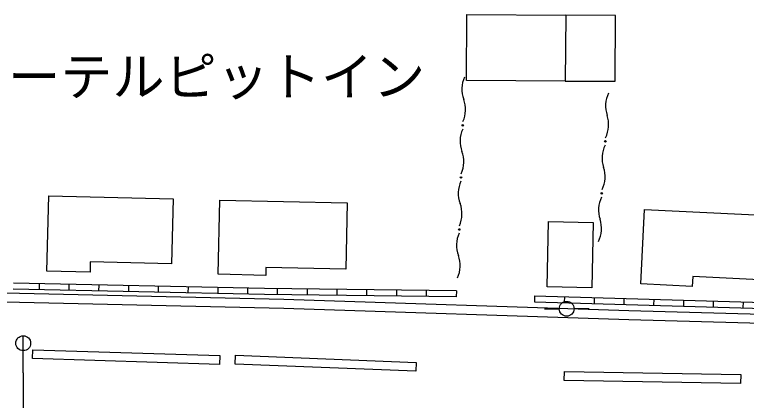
# Model space of a CAD drawing. Units: millimetres, scale not verified. Extents: x 40000 to 680000, y 20000 to 380000.
# Drawn here: x 279496 to 328630, y 284501 to 310425 of the extents above; entities that cross this region are included whole.
import ezdxf
from ezdxf.enums import TextEntityAlignment as Align

# ---------------------------------------------------------------- set-up
doc = ezdxf.new("R2010")
doc.units = ezdxf.units.MM
doc.header["$LTSCALE"] = 1000
doc.layers.add('M-BGD', color=7, linetype='Continuous', lineweight=25)
doc.styles.add('ＭＳ ゴシック', font='')
doc.styles.get('ＭＳ ゴシック').set_extended_font_data('MS Gothic')

msp = doc.modelspace()

# ---------------------------------------------------------------- linework, layer by layer
at = {"layer": 'M-BGD'}
for p, q in [((309838, 306001), (309865, 310425)), ((309865, 310425), (316500, 310385)), ((316500, 310385), (316474, 305962)), ((316500, 310385), (316474, 305962)), ((319844, 310365), (316500, 310385)), ((319818, 305942), (319844, 310365)), ((316474, 305962), (309838, 306001)), ((316474, 305962), (319818, 305942)), ((296281, 292018), (279418, 292377)), ((296274, 291618), (279403, 291977)), ((281155, 291940), (281164, 292340)), ((283155, 291897), (283163, 292297)), ((285154, 291855), (285163, 292255)), ((287154, 291812), (287162, 292212)), ((289153, 291770), (289162, 292170)), ((291153, 291727), (291161, 292127)), ((293152, 291685), (293161, 292085)), ((295152, 291642), (295160, 292042)), ((309156, 291867), (296281, 292018)), ((297152, 291608), (297156, 292008)), ((299151, 291585), (299156, 291985)), ((301151, 291561), (301156, 291961)), ((303151, 291538), (303156, 291938)), ((305151, 291514), (305156, 291914)), ((307151, 291491), (307156, 291891)), ((309156, 291867), (309151, 291467)), ((309151, 291467), (296274, 291618)), ((314415, 291532), (314404, 291132)), ((314415, 291532), (348783, 290513)), ((316415, 291473), (316403, 291073)), ((318414, 291414), (318402, 291014)), ((314404, 291132), (348770, 290113)), ((320413, 291354), (320401, 290955)), ((322412, 291295), (322400, 290895)), ((324411, 291236), (324399, 290836)), ((326410, 291176), (326398, 290777)), ((328409, 291117), (328397, 290717)), ((315066, 290657), (316066, 290657)), ((318066, 290657), (317066, 290657)), ((280071, 286344), (280071, 288844)), ((280694, 287309), (280712, 287909)), ((280712, 287909), (293269, 287521)), ((293269, 287521), (293251, 286922)), ((294311, 286941), (294335, 287541)), ((294335, 287541), (306466, 287056)), ((293251, 286922), (280694, 287309)), ((306466, 287056), (306442, 286457)), ((306442, 286457), (294311, 286941)), ((280071, 286344), (279922, 233759)), ((316406, 285846), (316417, 286446)), ((316417, 286446), (328257, 286233)), ((328257, 286233), (328246, 285633)), ((328246, 285633), (316406, 285846))]:
    msp.add_line(p, q, dxfattribs=at)
for points in [[(236980, 293220), (270925, 291912), (297579, 291301), (320746, 290546), (349232, 289761), (367631, 289296), (391728, 290081), (404227, 290982), (417145, 292473), (432812, 294740), (454787, 298548), (463623, 300321), (479755, 303460), (501599, 306047), (514142, 307751), (518987, 308374)], [(236957, 292620), (270906, 291312), (297563, 290702), (320728, 289946), (349216, 289161), (367633, 288696), (391759, 289481), (404283, 290384), (417222, 291878), (432906, 294147), (454897, 297958), (463739, 299732), (479848, 302867), (501675, 305452), (514221, 307156), (519045, 307913)]]:
    msp.add_lwpolyline(points, dxfattribs=at)
for points in [[(281786, 298252), (290132, 298041), (290022, 293669), (284576, 293807), (284559, 293116), (281658, 293189)], [(293265, 297962), (301823, 297778), (301727, 293325), (296374, 293440), (296363, 292903), (293158, 292972)], [(321794, 297330), (330167, 296926), (329958, 292580), (325032, 292818), (325000, 292164), (321553, 292331)], [(315335, 296519), (318336, 296466), (318259, 292070), (315258, 292122)]]:
    msp.add_lwpolyline(points, close=True, dxfattribs=at)
for centre, radius in [((309590, 302981), 50), ((319162, 301907), 50), ((309470, 299483), 50), ((318923, 298415), 50), ((309350, 295986), 50), ((316566, 290657), 500), ((280071, 288344), 500)]:
    msp.add_circle(centre, radius, dxfattribs=at)
for centre, start, end in [((311475, 305418), 155.4134, 200.6531), ((321128, 304278), 153.4738, 198.7135), ((307826, 304043), 335.4133, 20.6531), ((317434, 303027), 333.4738, 18.7135), ((311355, 301920), 155.4134, 200.6531), ((307706, 300545), 335.4133, 20.6531), ((320889, 300786), 153.4738, 198.7135), ((317195, 299535), 333.4738, 18.7135), ((311235, 298422), 155.4134, 200.6531), ((320651, 297295), 153.4738, 198.7135), ((307585, 297047), 335.4133, 20.6531), ((316957, 296043), 333.4738, 18.7135), ((311115, 294924), 155.4134, 200.6531), ((307465, 293549), 335.4133, 20.6531)]:
    msp.add_arc(centre, 1950, start, end, dxfattribs=at)

# ---------------------------------------------------------------- texts
at = {"layer": 'M-BGD', "style": 'ＭＳ ゴシック'}
msp.add_text('カーテルピットイン', height=2566, dxfattribs=at).set_placement((291311, 306265), align=Align.MIDDLE_CENTER)

doc.saveas('drawing.dxf')
